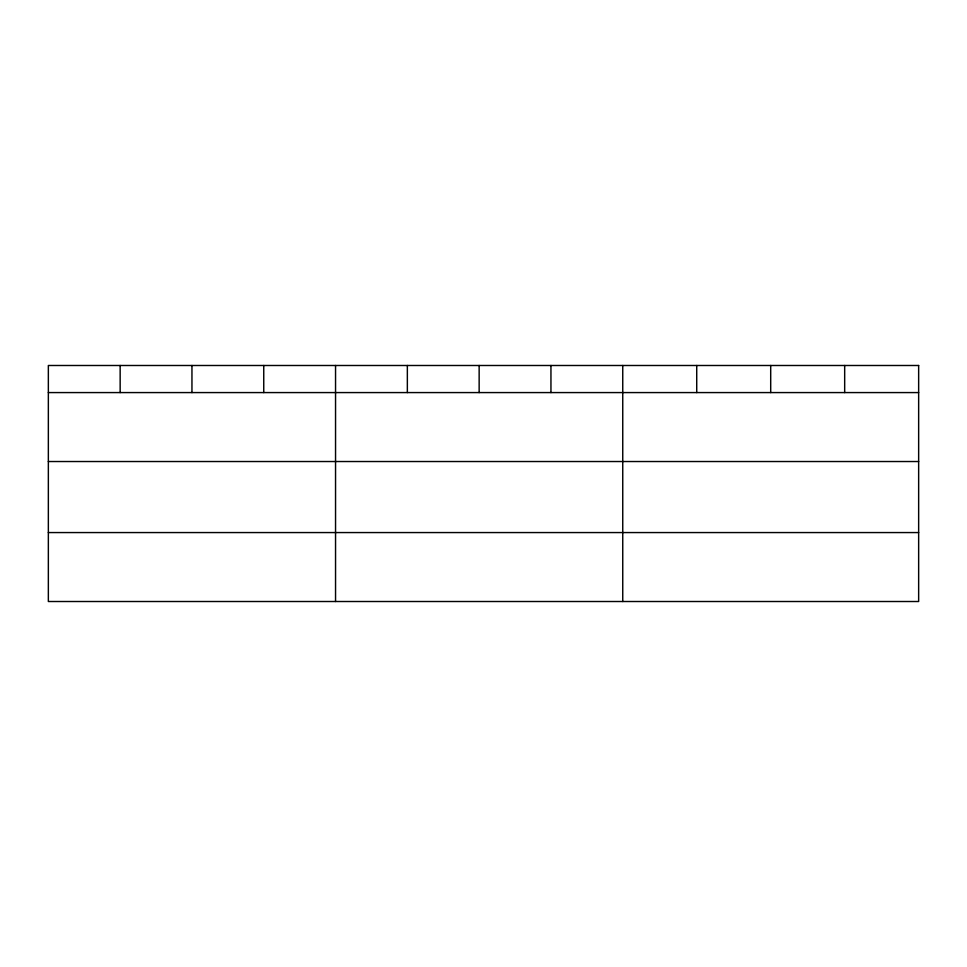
<?xml version="1.0" encoding="UTF-8"?>
<svg xmlns="http://www.w3.org/2000/svg" width="967" height="967" viewBox="0 0 967 967"><rect width="100%" height="100%" fill="white"/><g stroke="black" fill="none" stroke-linecap="round" stroke-linejoin="round"><path stroke-width="1.45" d="M48.35 392.578L918.65 392.578M48.35 461.525L918.65 461.525M48.35 532.563L918.65 532.563M844.674 365.49L844.674 392.578M770.699 365.49L770.699 392.578M696.723 365.49L696.723 392.578M622.748 365.49L622.748 601.51M550.948 365.49L550.948 392.578M479.148 365.49L479.148 392.578M407.349 365.49L407.349 392.578M335.549 365.49L335.549 601.51M263.749 365.49L263.749 392.578M191.95 365.49L191.95 392.578M120.15 365.49L120.15 392.578M918.65 365.49L48.35 365.49L48.35 601.51L918.65 601.51L918.65 365.49"/></g></svg>
